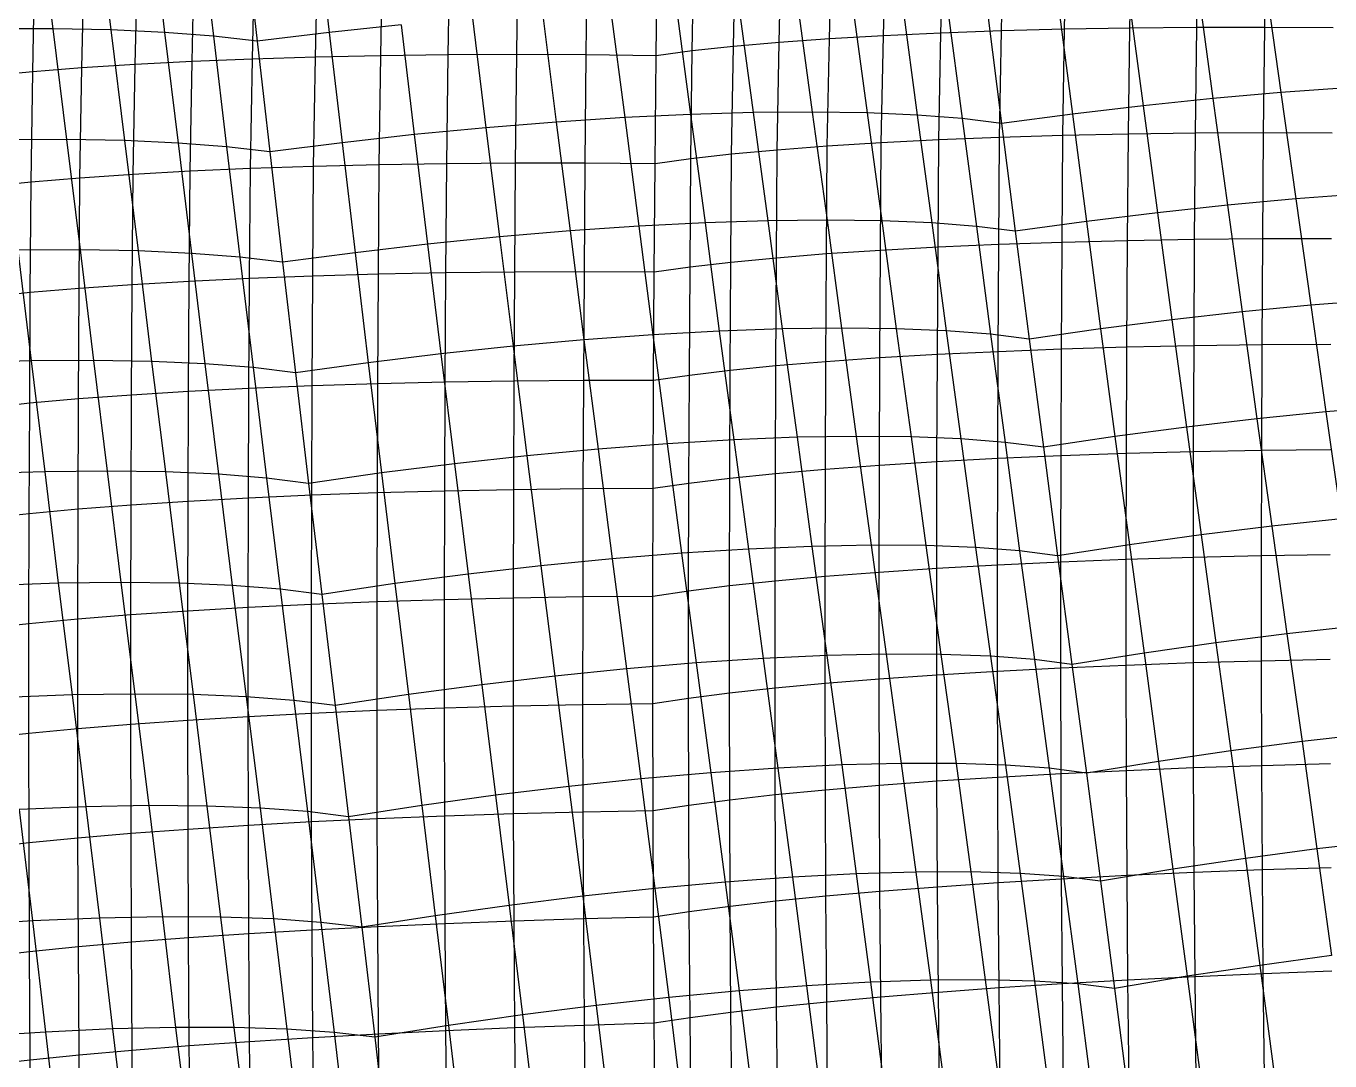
# Model space of a CAD drawing. Extents: x -429 to 429, y -1 to 209.
# Drawn here: x 231.38 to 267.84, y 109.96 to 138.89 of the extents above; entities that cross this region are included whole.
import ezdxf

# ---------------------------------------------------------------- set-up
doc = ezdxf.new("R2010")
doc.units = 0

msp = doc.modelspace()

# ---------------------------------------------------------------- linework, layer by layer
at = {"layer": 'default', "color": 5, "linetype": 'CONTINUOUS'}
for p, q in [((231.748, 141.917, 39.388), (232.133, 138.812, 38.827)), ((233.373, 141.881, 40.672), (233.757, 138.779, 40.126)), ((234.879, 141.811, 42.095), (235.258, 138.709, 41.568)), ((239.497, 141.801, 45.317), (239.857, 138.709, 44.809)), ((236.255, 141.707, 43.645), (236.624, 138.605, 43.139)), ((237.489, 141.57, 45.311), (237.842, 138.466, 44.827)), ((237.489, 141.57, 45.311), (237.842, 138.466, 44.827)), ((266.049, 140.005, 57.358), (266.466, 137.026, 56.844)), ((262.217, 139.659, 56.284), (262.615, 136.659, 55.786)), ((264.155, 139.848, 56.732), (264.563, 136.859, 56.223)), ((245.82, 139.257, 45.875), (246.207, 136.205, 45.33)), ((247.723, 139.373, 46.593), (248.12, 136.33, 46.047)), ((249.557, 139.454, 47.485), (249.961, 136.418, 46.941)), ((251.305, 139.5, 48.541), (251.715, 136.469, 48.004)), ((252.953, 139.509, 49.754), (253.365, 136.483, 49.227)), ((254.486, 139.483, 51.112), (254.897, 136.459, 50.598)), ((255.892, 139.42, 52.604), (256.298, 136.398, 52.106)), ((257.157, 139.322, 54.217), (257.554, 136.3, 53.737)), ((260.25, 139.439, 56.018), (260.639, 136.427, 55.537)), ((241.869, 138.923, 44.978), (239.857, 138.709, 44.809)), ((241.869, 138.923, 44.978), (242.238, 135.852, 44.453)), ((243.863, 139.106, 45.335), (244.241, 136.045, 44.797)), ((258.272, 139.19, 55.937), (258.654, 136.166, 55.477)), ((258.272, 139.19, 55.937), (258.654, 136.166, 55.477)), ((232.133, 138.812, 38.827), (230.399, 138.809, 37.681)), ((233.757, 138.779, 40.126), (232.133, 138.812, 38.827)), ((232.133, 138.812, 38.827), (232.514, 135.717, 38.271)), ((235.258, 138.709, 41.568), (233.757, 138.779, 40.126)), ((233.757, 138.779, 40.126), (234.138, 135.686, 39.583)), ((236.624, 138.605, 43.139), (235.258, 138.709, 41.568)), ((235.258, 138.709, 41.568), (235.635, 135.617, 41.042)), ((237.842, 138.466, 44.827), (236.624, 138.605, 43.139)), ((236.624, 138.605, 43.139), (236.992, 135.512, 42.632)), ((239.857, 138.709, 44.809), (237.842, 138.466, 44.827)), ((239.857, 138.709, 44.809), (240.218, 135.626, 44.3)), ((237.842, 138.466, 44.827), (238.197, 135.371, 44.34)), ((237.842, 138.466, 44.827), (238.197, 135.371, 44.34)), ((268.308, 137.158, 57.642), (266.466, 137.026, 56.844)), ((264.563, 136.859, 56.223), (262.615, 136.659, 55.786)), ((266.466, 137.026, 56.844), (264.563, 136.859, 56.223)), ((264.563, 136.859, 56.223), (264.972, 133.879, 55.712)), ((266.466, 137.026, 56.844), (266.885, 134.056, 56.327)), ((249.961, 136.418, 46.941), (248.12, 136.33, 46.047)), ((251.715, 136.469, 48.004), (249.961, 136.418, 46.941)), ((249.961, 136.418, 46.941), (250.366, 133.39, 46.395)), ((253.365, 136.483, 49.227), (251.715, 136.469, 48.004)), ((251.715, 136.469, 48.004), (252.125, 133.447, 47.464)), ((254.897, 136.459, 50.598), (253.365, 136.483, 49.227)), ((253.365, 136.483, 49.227), (253.778, 133.465, 48.697)), ((256.298, 136.398, 52.106), (254.897, 136.459, 50.598)), ((254.897, 136.459, 50.598), (255.309, 133.444, 50.082)), ((257.554, 136.3, 53.737), (256.298, 136.398, 52.106)), ((256.298, 136.398, 52.106), (256.705, 133.384, 51.605)), ((260.639, 136.427, 55.537), (258.654, 136.166, 55.477)), ((262.615, 136.659, 55.786), (260.639, 136.427, 55.537)), ((260.639, 136.427, 55.537), (261.031, 133.424, 55.051)), ((262.615, 136.659, 55.786), (263.015, 133.668, 55.285)), ((244.241, 136.045, 44.797), (242.238, 135.852, 44.453)), ((246.207, 136.205, 45.33), (244.241, 136.045, 44.797)), ((244.241, 136.045, 44.797), (244.621, 132.992, 44.257)), ((248.12, 136.33, 46.047), (246.207, 136.205, 45.33)), ((246.207, 136.205, 45.33), (246.596, 133.162, 44.784)), ((248.12, 136.33, 46.047), (248.517, 133.295, 45.498)), ((258.654, 136.166, 55.477), (257.554, 136.3, 53.737)), ((257.554, 136.3, 53.737), (257.953, 133.286, 53.253)), ((258.654, 136.166, 55.477), (259.04, 133.15, 55.01)), ((258.654, 136.166, 55.477), (259.04, 133.15, 55.01)), ((232.514, 135.717, 38.271), (230.777, 135.711, 37.115)), ((234.138, 135.686, 39.583), (232.514, 135.717, 38.271)), ((232.514, 135.717, 38.271), (232.895, 132.631, 37.712)), ((235.635, 135.617, 41.042), (234.138, 135.686, 39.583)), ((234.138, 135.686, 39.583), (234.52, 132.601, 39.038)), ((236.992, 135.512, 42.632), (235.635, 135.617, 41.042)), ((235.635, 135.617, 41.042), (236.013, 132.533, 40.511)), ((240.218, 135.626, 44.3), (238.197, 135.371, 44.34)), ((242.238, 135.852, 44.453), (240.218, 135.626, 44.3)), ((240.218, 135.626, 44.3), (240.581, 132.551, 43.786)), ((242.238, 135.852, 44.453), (242.61, 132.788, 43.923)), ((238.197, 135.371, 44.34), (236.992, 135.512, 42.632)), ((236.992, 135.512, 42.632), (237.362, 132.427, 42.119)), ((238.197, 135.371, 44.34), (238.554, 132.283, 43.846)), ((238.197, 135.371, 44.34), (238.554, 132.283, 43.846)), ((268.735, 134.197, 57.124), (266.885, 134.056, 56.327)), ((264.972, 133.879, 55.712), (263.015, 133.668, 55.285)), ((266.885, 134.056, 56.327), (264.972, 133.879, 55.712)), ((264.972, 133.879, 55.712), (265.38, 130.897, 55.212)), ((266.885, 134.056, 56.327), (267.299, 131.083, 55.824)), ((252.125, 133.447, 47.464), (250.366, 133.39, 46.395)), ((253.778, 133.465, 48.697), (252.125, 133.447, 47.464)), ((252.125, 133.447, 47.464), (252.526, 130.422, 46.939)), ((255.309, 133.444, 50.082), (253.778, 133.465, 48.697)), ((253.778, 133.465, 48.697), (254.182, 130.445, 48.179)), ((256.705, 133.384, 51.605), (255.309, 133.444, 50.082)), ((255.309, 133.444, 50.082), (255.714, 130.427, 49.572)), ((261.031, 133.424, 55.051), (259.04, 133.15, 55.01)), ((263.015, 133.668, 55.285), (261.031, 133.424, 55.051)), ((261.031, 133.424, 55.051), (261.426, 130.42, 54.564)), ((263.015, 133.668, 55.285), (263.416, 130.675, 54.79)), ((246.596, 133.162, 44.784), (244.621, 132.992, 44.257)), ((248.517, 133.295, 45.498), (246.596, 133.162, 44.784)), ((246.596, 133.162, 44.784), (246.982, 130.116, 44.251)), ((250.366, 133.39, 46.395), (248.517, 133.295, 45.498)), ((248.517, 133.295, 45.498), (248.909, 130.257, 44.965)), ((250.366, 133.39, 46.395), (250.763, 130.359, 45.864)), ((257.953, 133.286, 53.253), (256.705, 133.384, 51.605)), ((256.705, 133.384, 51.605), (257.108, 130.369, 51.106)), ((259.04, 133.15, 55.01), (257.953, 133.286, 53.253)), ((257.953, 133.286, 53.253), (258.35, 130.271, 52.766)), ((259.04, 133.15, 55.01), (259.43, 130.134, 54.535)), ((259.04, 133.15, 55.01), (259.43, 130.134, 54.535)), ((242.61, 132.788, 43.923), (240.581, 132.551, 43.786)), ((244.621, 132.992, 44.257), (242.61, 132.788, 43.923)), ((242.61, 132.788, 43.923), (242.982, 129.724, 43.4)), ((244.621, 132.992, 44.257), (245, 129.938, 43.727)), ((232.895, 132.631, 37.712), (231.155, 132.621, 36.546)), ((231.155, 132.621, 36.546), (231.525, 129.528, 35.992)), ((234.52, 132.601, 39.038), (232.895, 132.631, 37.712)), ((232.895, 132.631, 37.712), (233.269, 129.542, 37.165)), ((236.013, 132.533, 40.511), (234.52, 132.601, 39.038)), ((234.52, 132.601, 39.038), (234.894, 129.515, 38.5)), ((237.362, 132.427, 42.119), (236.013, 132.533, 40.511)), ((236.013, 132.533, 40.511), (236.386, 129.448, 39.984)), ((238.554, 132.283, 43.846), (237.362, 132.427, 42.119)), ((237.362, 132.427, 42.119), (237.731, 129.342, 41.604)), ((240.581, 132.551, 43.786), (238.554, 132.283, 43.846)), ((240.581, 132.551, 43.786), (240.947, 129.476, 43.271)), ((238.554, 132.283, 43.846), (238.916, 129.198, 43.343)), ((238.554, 132.283, 43.846), (238.916, 129.198, 43.343)), ((269.155, 131.233, 56.621), (267.299, 131.083, 55.824)), ((265.38, 130.897, 55.212), (263.416, 130.675, 54.79)), ((267.299, 131.083, 55.824), (265.38, 130.897, 55.212)), ((265.38, 130.897, 55.212), (265.796, 127.908, 54.696)), ((267.299, 131.083, 55.824), (267.722, 128.104, 55.305)), ((263.416, 130.675, 54.79), (261.426, 130.42, 54.564)), ((263.416, 130.675, 54.79), (263.824, 127.676, 54.282)), ((248.909, 130.257, 44.965), (246.982, 130.116, 44.251)), ((250.763, 130.359, 45.864), (248.909, 130.257, 44.965)), ((248.909, 130.257, 44.965), (249.31, 127.213, 44.415)), ((252.526, 130.422, 46.939), (250.763, 130.359, 45.864)), ((250.763, 130.359, 45.864), (251.17, 127.322, 45.316)), ((254.182, 130.445, 48.179), (252.526, 130.422, 46.939)), ((252.526, 130.422, 46.939), (252.938, 127.391, 46.396)), ((255.714, 130.427, 49.572), (254.182, 130.445, 48.179)), ((254.182, 130.445, 48.179), (254.596, 127.418, 47.645)), ((257.108, 130.369, 51.106), (255.714, 130.427, 49.572)), ((255.714, 130.427, 49.572), (256.128, 127.403, 49.049)), ((258.35, 130.271, 52.766), (257.108, 130.369, 51.106)), ((257.108, 130.369, 51.106), (257.519, 127.347, 50.595)), ((259.43, 130.134, 54.535), (258.35, 130.271, 52.766)), ((258.35, 130.271, 52.766), (258.755, 127.25, 52.268)), ((261.426, 130.42, 54.564), (259.43, 130.134, 54.535)), ((261.426, 130.42, 54.564), (261.827, 127.41, 54.066)), ((245, 129.938, 43.727), (242.982, 129.724, 43.4)), ((246.982, 130.116, 44.251), (245, 129.938, 43.727)), ((245, 129.938, 43.727), (245.386, 126.876, 43.181)), ((246.982, 130.116, 44.251), (247.375, 127.064, 43.701)), ((259.43, 130.134, 54.535), (259.825, 127.113, 54.051)), ((259.43, 130.134, 54.535), (259.825, 127.113, 54.051)), ((231.525, 129.528, 35.992), (229.681, 129.474, 34.992)), ((233.269, 129.542, 37.165), (231.525, 129.528, 35.992)), ((231.525, 129.528, 35.992), (231.905, 126.428, 35.42)), ((234.894, 129.515, 38.5), (233.269, 129.542, 37.165)), ((233.269, 129.542, 37.165), (233.652, 126.446, 36.601)), ((236.386, 129.448, 39.984), (234.894, 129.515, 38.5)), ((234.894, 129.515, 38.5), (235.278, 126.422, 37.947)), ((237.731, 129.342, 41.604), (236.386, 129.448, 39.984)), ((236.386, 129.448, 39.984), (236.768, 126.357, 39.444)), ((240.947, 129.476, 43.271), (238.916, 129.198, 43.343)), ((242.982, 129.724, 43.4), (240.947, 129.476, 43.271)), ((240.947, 129.476, 43.271), (241.319, 126.394, 42.745)), ((242.982, 129.724, 43.4), (243.36, 126.652, 42.862)), ((238.916, 129.198, 43.343), (237.731, 129.342, 41.604)), ((237.731, 129.342, 41.604), (238.107, 126.251, 41.077)), ((238.916, 129.198, 43.343), (239.283, 126.105, 42.832)), ((238.916, 129.198, 43.343), (239.283, 126.105, 42.832)), ((267.722, 128.104, 55.305), (265.796, 127.908, 54.696)), ((269.586, 128.262, 56.102), (267.722, 128.104, 55.305)), ((267.722, 128.104, 55.305), (268.147, 125.11, 54.787)), ((263.824, 127.676, 54.282), (261.827, 127.41, 54.066)), ((265.796, 127.908, 54.696), (263.824, 127.676, 54.282)), ((263.824, 127.676, 54.282), (264.235, 124.664, 53.772)), ((265.796, 127.908, 54.696), (266.213, 124.905, 54.18)), ((251.17, 127.322, 45.316), (249.31, 127.213, 44.415)), ((252.938, 127.391, 46.396), (251.17, 127.322, 45.316)), ((251.17, 127.322, 45.316), (251.577, 124.269, 44.77)), ((254.596, 127.418, 47.645), (252.938, 127.391, 46.396)), ((252.938, 127.391, 46.396), (253.349, 124.344, 45.855)), ((256.128, 127.403, 49.049), (254.596, 127.418, 47.645)), ((254.596, 127.418, 47.645), (255.01, 124.376, 47.111)), ((257.519, 127.347, 50.595), (256.128, 127.403, 49.049)), ((256.128, 127.403, 49.049), (256.542, 124.366, 48.524)), ((258.755, 127.25, 52.268), (257.519, 127.347, 50.595)), ((257.519, 127.347, 50.595), (257.931, 124.312, 50.081)), ((259.825, 127.113, 54.051), (258.755, 127.25, 52.268)), ((258.755, 127.25, 52.268), (259.162, 124.217, 51.766)), ((261.827, 127.41, 54.066), (259.825, 127.113, 54.051)), ((261.827, 127.41, 54.066), (262.232, 124.388, 53.565)), ((245.386, 126.876, 43.181), (243.36, 126.652, 42.862)), ((247.375, 127.064, 43.701), (245.386, 126.876, 43.181)), ((245.386, 126.876, 43.181), (245.773, 123.801, 42.636)), ((249.31, 127.213, 44.415), (247.375, 127.064, 43.701)), ((247.375, 127.064, 43.701), (247.77, 123.996, 43.152)), ((249.31, 127.213, 44.415), (249.711, 124.153, 43.866)), ((259.825, 127.113, 54.051), (260.224, 124.081, 53.561)), ((259.825, 127.113, 54.051), (260.224, 124.081, 53.561)), ((243.36, 126.652, 42.862), (241.319, 126.394, 42.745)), ((243.36, 126.652, 42.862), (243.741, 123.568, 42.322)), ((231.905, 126.428, 35.42), (230.056, 126.369, 34.415)), ((233.652, 126.446, 36.601), (231.905, 126.428, 35.42)), ((231.905, 126.428, 35.42), (232.284, 123.313, 34.85)), ((235.278, 126.422, 37.947), (233.652, 126.446, 36.601)), ((233.652, 126.446, 36.601), (234.034, 123.335, 36.038)), ((236.768, 126.357, 39.444), (235.278, 126.422, 37.947)), ((235.278, 126.422, 37.947), (235.661, 123.315, 37.393)), ((238.107, 126.251, 41.077), (236.768, 126.357, 39.444)), ((236.768, 126.357, 39.444), (237.15, 123.252, 38.901)), ((239.283, 126.105, 42.832), (238.107, 126.251, 41.077)), ((238.107, 126.251, 41.077), (238.485, 123.147, 40.546)), ((241.319, 126.394, 42.745), (239.283, 126.105, 42.832)), ((241.319, 126.394, 42.745), (241.694, 123.301, 42.214)), ((239.283, 126.105, 42.832), (239.653, 123.002, 42.313)), ((239.283, 126.105, 42.832), (239.653, 123.002, 42.313)), ((268.147, 125.11, 54.787), (266.213, 124.905, 54.18)), ((266.213, 124.905, 54.18), (264.235, 124.664, 53.772)), ((266.213, 124.905, 54.18), (266.636, 121.894, 53.654)), ((253.349, 124.344, 45.855), (251.577, 124.269, 44.77)), ((255.01, 124.376, 47.111), (253.349, 124.344, 45.855)), ((253.349, 124.344, 45.855), (253.768, 121.289, 45.302)), ((256.542, 124.366, 48.524), (255.01, 124.376, 47.111)), ((255.01, 124.376, 47.111), (255.431, 121.326, 46.566)), ((257.931, 124.312, 50.081), (256.542, 124.366, 48.524)), ((256.542, 124.366, 48.524), (256.963, 121.32, 47.99)), ((259.162, 124.217, 51.766), (257.931, 124.312, 50.081)), ((257.931, 124.312, 50.081), (258.349, 121.27, 49.559)), ((262.232, 124.388, 53.565), (260.224, 124.081, 53.561)), ((264.235, 124.664, 53.772), (262.232, 124.388, 53.565)), ((262.232, 124.388, 53.565), (262.639, 121.358, 53.056)), ((264.235, 124.664, 53.772), (264.649, 121.644, 53.253)), ((247.77, 123.996, 43.152), (245.773, 123.801, 42.636)), ((249.711, 124.153, 43.866), (247.77, 123.996, 43.152)), ((247.77, 123.996, 43.152), (248.17, 120.921, 42.591)), ((251.577, 124.269, 44.77), (249.711, 124.153, 43.866)), ((249.711, 124.153, 43.866), (250.118, 121.085, 43.304)), ((251.577, 124.269, 44.77), (251.991, 121.208, 44.211)), ((260.224, 124.081, 53.561), (259.162, 124.217, 51.766)), ((259.162, 124.217, 51.766), (259.574, 121.177, 51.257)), ((260.224, 124.081, 53.561), (260.625, 121.042, 53.067)), ((260.224, 124.081, 53.561), (260.625, 121.042, 53.067)), ((245.773, 123.801, 42.636), (243.741, 123.568, 42.322)), ((245.773, 123.801, 42.636), (246.166, 120.717, 42.079)), ((232.284, 123.313, 34.85), (230.43, 123.248, 33.84)), ((234.034, 123.335, 36.038), (232.284, 123.313, 34.85)), ((232.284, 123.313, 34.85), (232.671, 120.189, 34.266)), ((235.661, 123.315, 37.393), (234.034, 123.335, 36.038)), ((234.034, 123.335, 36.038), (234.423, 120.216, 35.463)), ((237.15, 123.252, 38.901), (235.661, 123.315, 37.393)), ((235.661, 123.315, 37.393), (236.051, 120.199, 36.828)), ((238.485, 123.147, 40.546), (237.15, 123.252, 38.901)), ((237.15, 123.252, 38.901), (237.537, 120.139, 38.349)), ((241.694, 123.301, 42.214), (239.653, 123.002, 42.313)), ((243.741, 123.568, 42.322), (241.694, 123.301, 42.214)), ((241.694, 123.301, 42.214), (242.072, 120.199, 41.677)), ((243.741, 123.568, 42.322), (244.126, 120.475, 41.773)), ((239.653, 123.002, 42.313), (238.485, 123.147, 40.546)), ((238.485, 123.147, 40.546), (238.867, 120.036, 40.009)), ((239.653, 123.002, 42.313), (240.026, 119.891, 41.791)), ((239.653, 123.002, 42.313), (240.026, 119.891, 41.791)), ((266.636, 121.894, 53.654), (264.649, 121.644, 53.253)), ((268.577, 122.108, 54.256), (266.636, 121.894, 53.654)), ((266.636, 121.894, 53.654), (267.058, 118.885, 53.128)), ((264.649, 121.644, 53.253), (262.639, 121.358, 53.056)), ((264.649, 121.644, 53.253), (265.064, 118.625, 52.734)), ((250.118, 121.085, 43.304), (248.17, 120.921, 42.591)), ((251.991, 121.208, 44.211), (250.118, 121.085, 43.304)), ((250.118, 121.085, 43.304), (250.526, 118.017, 42.743)), ((253.768, 121.289, 45.302), (251.991, 121.208, 44.211)), ((251.991, 121.208, 44.211), (252.404, 118.147, 43.652)), ((255.431, 121.326, 46.566), (253.768, 121.289, 45.302)), ((253.768, 121.289, 45.302), (254.186, 118.234, 44.749)), ((256.963, 121.32, 47.99), (255.431, 121.326, 46.566)), ((255.431, 121.326, 46.566), (255.852, 118.277, 46.021)), ((258.349, 121.27, 49.559), (256.963, 121.32, 47.99)), ((256.963, 121.32, 47.99), (257.384, 118.276, 47.456)), ((259.574, 121.177, 51.257), (258.349, 121.27, 49.559)), ((258.349, 121.27, 49.559), (258.767, 118.23, 49.037)), ((260.625, 121.042, 53.067), (259.574, 121.177, 51.257)), ((259.574, 121.177, 51.257), (259.985, 118.14, 50.749)), ((262.639, 121.358, 53.056), (260.625, 121.042, 53.067)), ((260.625, 121.042, 53.067), (261.027, 118.007, 52.574)), ((260.625, 121.042, 53.067), (261.027, 118.007, 52.574)), ((262.639, 121.358, 53.056), (263.046, 118.332, 52.548)), ((246.166, 120.717, 42.079), (244.126, 120.475, 41.773)), ((248.17, 120.921, 42.591), (246.166, 120.717, 42.079)), ((246.166, 120.717, 42.079), (246.558, 117.634, 41.523)), ((248.17, 120.921, 42.591), (248.57, 117.846, 42.031)), ((244.126, 120.475, 41.773), (242.072, 120.199, 41.677)), ((244.126, 120.475, 41.773), (244.511, 117.385, 41.225)), ((232.671, 120.189, 34.266), (230.811, 120.119, 33.251)), ((234.423, 120.216, 35.463), (232.671, 120.189, 34.266)), ((232.671, 120.189, 34.266), (233.057, 117.066, 33.683)), ((236.051, 120.199, 36.828), (234.423, 120.216, 35.463)), ((234.423, 120.216, 35.463), (234.813, 117.098, 34.888)), ((237.537, 120.139, 38.349), (236.051, 120.199, 36.828)), ((236.051, 120.199, 36.828), (236.441, 117.085, 36.264)), ((238.867, 120.036, 40.009), (237.537, 120.139, 38.349)), ((237.537, 120.139, 38.349), (237.925, 117.028, 37.798)), ((240.026, 119.891, 41.791), (238.867, 120.036, 40.009)), ((238.867, 120.036, 40.009), (239.249, 116.928, 39.472)), ((242.072, 120.199, 41.677), (240.026, 119.891, 41.791)), ((242.072, 120.199, 41.677), (242.45, 117.101, 41.14)), ((240.026, 119.891, 41.791), (240.398, 116.784, 41.269)), ((240.026, 119.891, 41.791), (240.398, 116.784, 41.269)), ((267.058, 118.885, 53.128), (265.064, 118.625, 52.734)), ((269.007, 119.107, 53.727), (267.058, 118.885, 53.128)), ((267.058, 118.885, 53.128), (267.474, 115.886, 52.615)), ((265.064, 118.625, 52.734), (263.046, 118.332, 52.548)), ((265.064, 118.625, 52.734), (265.473, 115.62, 52.226)), ((252.404, 118.147, 43.652), (250.526, 118.017, 42.743)), ((254.186, 118.234, 44.749), (252.404, 118.147, 43.652)), ((252.404, 118.147, 43.652), (252.81, 115.096, 43.108)), ((255.852, 118.277, 46.021), (254.186, 118.234, 44.749)), ((254.186, 118.234, 44.749), (254.596, 115.189, 44.21)), ((257.384, 118.276, 47.456), (255.852, 118.277, 46.021)), ((255.852, 118.277, 46.021), (256.264, 115.238, 45.489)), ((258.767, 118.23, 49.037), (257.384, 118.276, 47.456)), ((257.384, 118.276, 47.456), (257.797, 115.242, 46.933)), ((259.985, 118.14, 50.749), (258.767, 118.23, 49.037)), ((258.767, 118.23, 49.037), (259.177, 115.202, 48.525)), ((261.027, 118.007, 52.574), (259.985, 118.14, 50.749)), ((259.985, 118.14, 50.749), (260.391, 115.116, 50.249)), ((263.046, 118.332, 52.548), (261.027, 118.007, 52.574)), ((263.046, 118.332, 52.548), (263.449, 115.319, 52.049)), ((248.57, 117.846, 42.031), (246.558, 117.634, 41.523)), ((250.526, 118.017, 42.743), (248.57, 117.846, 42.031)), ((248.57, 117.846, 42.031), (248.964, 114.781, 41.484)), ((250.526, 118.017, 42.743), (250.926, 114.96, 42.196)), ((261.027, 118.007, 52.574), (261.424, 114.987, 52.085)), ((261.027, 118.007, 52.574), (261.424, 114.987, 52.085)), ((244.511, 117.385, 41.225), (242.45, 117.101, 41.14)), ((246.558, 117.634, 41.523), (244.511, 117.385, 41.225)), ((244.511, 117.385, 41.225), (244.891, 114.307, 40.687)), ((246.558, 117.634, 41.523), (246.945, 114.563, 40.979)), ((233.057, 117.066, 33.683), (231.192, 116.99, 32.662)), ((234.813, 117.098, 34.888), (233.057, 117.066, 33.683)), ((233.057, 117.066, 33.683), (233.435, 113.953, 33.115)), ((236.441, 117.085, 36.264), (234.813, 117.098, 34.888)), ((234.813, 117.098, 34.888), (235.194, 113.99, 34.327)), ((237.925, 117.028, 37.798), (236.441, 117.085, 36.264)), ((236.441, 117.085, 36.264), (236.823, 113.982, 35.712)), ((239.249, 116.928, 39.472), (237.925, 117.028, 37.798)), ((237.925, 117.028, 37.798), (238.306, 113.93, 37.257)), ((242.45, 117.101, 41.14), (240.398, 116.784, 41.269)), ((242.45, 117.101, 41.14), (242.824, 114.016, 40.611)), ((231.192, 116.99, 32.662), (231.566, 113.871, 32.089)), ((240.398, 116.784, 41.269), (239.249, 116.928, 39.472)), ((239.249, 116.928, 39.472), (239.625, 113.833, 38.942)), ((240.398, 116.784, 41.269), (240.767, 113.694, 40.752)), ((240.398, 116.784, 41.269), (240.767, 113.694, 40.752)), ((269.43, 116.116, 53.211), (267.474, 115.886, 52.615)), ((265.473, 115.62, 52.226), (263.449, 115.319, 52.049)), ((267.474, 115.886, 52.615), (265.473, 115.62, 52.226)), ((265.473, 115.62, 52.226), (265.876, 112.631, 51.731)), ((267.474, 115.886, 52.615), (267.883, 112.903, 52.116)), ((256.264, 115.238, 45.489), (254.596, 115.189, 44.21)), ((257.797, 115.242, 46.933), (256.264, 115.238, 45.489)), ((256.264, 115.238, 45.489), (256.667, 112.214, 44.973)), ((259.177, 115.202, 48.525), (257.797, 115.242, 46.933)), ((257.797, 115.242, 46.933), (258.2, 112.225, 46.424)), ((260.391, 115.116, 50.249), (259.177, 115.202, 48.525)), ((259.177, 115.202, 48.525), (259.579, 112.19, 48.026)), ((263.449, 115.319, 52.049), (261.424, 114.987, 52.085)), ((263.449, 115.319, 52.049), (263.846, 112.324, 51.56)), ((250.926, 114.96, 42.196), (248.964, 114.781, 41.484)), ((252.81, 115.096, 43.108), (250.926, 114.96, 42.196)), ((250.926, 114.96, 42.196), (251.317, 111.917, 41.667)), ((254.596, 115.189, 44.21), (252.81, 115.096, 43.108)), ((252.81, 115.096, 43.108), (253.207, 112.059, 42.581)), ((254.596, 115.189, 44.21), (254.996, 112.159, 43.687)), ((261.424, 114.987, 52.085), (260.391, 115.116, 50.249)), ((260.391, 115.116, 50.249), (260.789, 112.111, 49.759)), ((261.424, 114.987, 52.085), (261.816, 111.988, 51.606)), ((261.424, 114.987, 52.085), (261.816, 111.988, 51.606)), ((246.945, 114.563, 40.979), (244.891, 114.307, 40.687)), ((248.964, 114.781, 41.484), (246.945, 114.563, 40.979)), ((246.945, 114.563, 40.979), (247.325, 111.508, 40.451)), ((248.964, 114.781, 41.484), (249.35, 111.732, 40.954)), ((244.891, 114.307, 40.687), (242.824, 114.016, 40.611)), ((244.891, 114.307, 40.687), (245.265, 111.246, 40.164)), ((231.566, 113.871, 32.089), (229.606, 113.746, 31.261)), ((233.435, 113.953, 33.115), (231.566, 113.871, 32.089)), ((231.566, 113.871, 32.089), (231.931, 110.767, 31.533)), ((235.194, 113.99, 34.327), (233.435, 113.953, 33.115)), ((233.435, 113.953, 33.115), (233.804, 110.854, 32.563)), ((236.823, 113.982, 35.712), (235.194, 113.99, 34.327)), ((235.194, 113.99, 34.327), (235.566, 110.897, 33.782)), ((238.306, 113.93, 37.257), (236.823, 113.982, 35.712)), ((236.823, 113.982, 35.712), (237.196, 110.896, 35.175)), ((239.625, 113.833, 38.942), (238.306, 113.93, 37.257)), ((238.306, 113.93, 37.257), (238.678, 110.849, 36.728)), ((240.767, 113.694, 40.752), (239.625, 113.833, 38.942)), ((239.625, 113.833, 38.942), (239.994, 110.758, 38.424)), ((242.824, 114.016, 40.611), (240.767, 113.694, 40.752)), ((242.824, 114.016, 40.611), (243.192, 110.951, 40.095)), ((240.767, 113.694, 40.752), (241.13, 110.624, 40.245)), ((240.767, 113.694, 40.752), (241.13, 110.624, 40.245)), ((267.883, 112.903, 52.116), (265.876, 112.631, 51.731)), ((263.846, 112.324, 51.56), (261.816, 111.988, 51.606)), ((265.876, 112.631, 51.731), (263.846, 112.324, 51.56)), ((263.846, 112.324, 51.56), (264.236, 109.35, 51.084)), ((265.876, 112.631, 51.731), (266.271, 109.661, 51.249)), ((251.317, 111.917, 41.667), (249.35, 111.732, 40.954)), ((253.207, 112.059, 42.581), (251.317, 111.917, 41.667)), ((251.317, 111.917, 41.667), (251.702, 108.89, 41.15)), ((254.996, 112.159, 43.687), (253.207, 112.059, 42.581)), ((253.207, 112.059, 42.581), (253.595, 109.039, 42.067)), ((256.667, 112.214, 44.973), (254.996, 112.159, 43.687)), ((254.996, 112.159, 43.687), (255.389, 109.146, 43.177)), ((258.2, 112.225, 46.424), (256.667, 112.214, 44.973)), ((256.667, 112.214, 44.973), (257.061, 109.208, 44.469)), ((259.579, 112.19, 48.026), (258.2, 112.225, 46.424)), ((258.2, 112.225, 46.424), (258.595, 109.225, 45.928)), ((260.789, 112.111, 49.759), (259.579, 112.19, 48.026)), ((259.579, 112.19, 48.026), (259.973, 109.198, 47.538)), ((261.816, 111.988, 51.606), (260.789, 112.111, 49.759)), ((260.789, 112.111, 49.759), (261.179, 109.126, 49.281)), ((261.816, 111.988, 51.606), (262.2, 109.01, 51.138)), ((261.816, 111.988, 51.606), (262.2, 109.01, 51.138)), ((249.35, 111.732, 40.954), (247.325, 111.508, 40.451)), ((249.35, 111.732, 40.954), (249.728, 108.7, 40.438)), ((245.265, 111.246, 40.164), (243.192, 110.951, 40.095)), ((247.325, 111.508, 40.451), (245.265, 111.246, 40.164)), ((245.265, 111.246, 40.164), (245.632, 108.205, 39.654)), ((247.325, 111.508, 40.451), (247.697, 108.471, 39.937)), ((233.804, 110.854, 32.563), (231.931, 110.767, 31.533)), ((235.566, 110.897, 33.782), (233.804, 110.854, 32.563)), ((233.804, 110.854, 32.563), (234.166, 107.773, 32.026)), ((237.196, 110.896, 35.175), (235.566, 110.897, 33.782)), ((235.566, 110.897, 33.782), (235.93, 107.823, 33.25)), ((238.678, 110.849, 36.728), (237.196, 110.896, 35.175)), ((237.196, 110.896, 35.175), (237.562, 107.827, 34.651)), ((239.994, 110.758, 38.424), (238.678, 110.849, 36.728)), ((238.678, 110.849, 36.728), (239.043, 107.787, 36.213)), ((243.192, 110.951, 40.095), (241.13, 110.624, 40.245)), ((243.192, 110.951, 40.095), (243.554, 107.906, 39.591)), ((231.931, 110.767, 31.533), (229.966, 110.636, 30.703)), ((231.931, 110.767, 31.533), (232.288, 107.68, 30.992)), ((241.13, 110.624, 40.245), (239.994, 110.758, 38.424)), ((239.994, 110.758, 38.424), (240.356, 107.703, 37.919)), ((241.13, 110.624, 40.245), (241.487, 107.576, 39.75)), ((241.13, 110.624, 40.245), (241.487, 107.576, 39.75))]:
    msp.add_line(p, q, dxfattribs=at)
at = {"layer": 'default', "color": 3, "linetype": 'CONTINUOUS'}
for p, q in [((253.844, 138.529, 78.436), (253.916, 141.521, 78.107)), ((255.354, 138.617, 79.604), (255.426, 141.603, 79.268)), ((256.962, 138.692, 80.636), (257.032, 141.671, 80.298)), ((258.655, 138.753, 81.526), (258.72, 141.726, 81.188)), ((260.42, 138.8, 82.265), (260.48, 141.765, 81.932)), ((262.245, 138.832, 82.849), (262.297, 141.79, 82.525)), ((264.114, 138.849, 83.273), (264.159, 141.8, 82.963)), ((266.014, 138.851, 83.534), (266.053, 141.794, 83.241)), ((241.304, 138.056, 71.589), (241.36, 141.095, 71.243)), ((243.185, 138.08, 72.093), (243.235, 141.112, 71.756)), ((245.104, 138.088, 72.431), (245.147, 141.113, 72.109)), ((247.046, 138.081, 72.603), (247.083, 141.099, 72.299)), ((250.009, 138.192, 74.216), (250.058, 141.199, 73.92)), ((251.161, 138.315, 75.732), (251.222, 141.318, 75.423)), ((252.442, 138.428, 77.142), (252.511, 141.426, 76.822)), ((232.946, 137.717, 66.774), (233.011, 140.785, 66.441)), ((234.434, 137.813, 68.021), (234.503, 140.876, 67.678)), ((236.026, 137.896, 69.133), (236.095, 140.953, 68.784)), ((237.711, 137.964, 70.103), (237.777, 141.015, 69.752)), ((239.475, 138.018, 70.924), (239.537, 141.063, 70.573)), ((248.996, 138.058, 72.606), (249.029, 141.069, 72.324)), ((248.996, 138.058, 72.606), (249.029, 141.069, 72.324)), ((231.573, 137.609, 65.404), (231.632, 140.681, 65.083)), ((253.844, 138.529, 78.436), (252.442, 138.428, 77.142)), ((253.783, 135.528, 78.748), (253.844, 138.529, 78.436)), ((255.354, 138.617, 79.604), (253.844, 138.529, 78.436)), ((255.293, 135.622, 79.921), (255.354, 138.617, 79.604)), ((256.962, 138.692, 80.636), (255.354, 138.617, 79.604)), ((256.903, 135.704, 80.956), (256.962, 138.692, 80.636)), ((258.655, 138.753, 81.526), (256.962, 138.692, 80.636)), ((258.6, 135.772, 81.844), (258.655, 138.753, 81.526)), ((260.42, 138.8, 82.265), (258.655, 138.753, 81.526)), ((260.371, 135.825, 82.58), (260.42, 138.8, 82.265)), ((262.245, 138.832, 82.849), (260.42, 138.8, 82.265)), ((262.201, 135.865, 83.156), (262.245, 138.832, 82.849)), ((264.114, 138.849, 83.273), (262.245, 138.832, 82.849)), ((264.077, 135.889, 83.568), (264.114, 138.849, 83.273)), ((266.014, 138.851, 83.534), (264.114, 138.849, 83.273)), ((265.982, 135.899, 83.814), (266.014, 138.851, 83.534)), ((267.93, 138.838, 83.629), (266.014, 138.851, 83.534)), ((250.009, 138.192, 74.216), (248.996, 138.058, 72.606)), ((249.968, 135.175, 74.499), (250.009, 138.192, 74.216)), ((251.161, 138.315, 75.732), (250.009, 138.192, 74.216)), ((251.11, 135.303, 76.026), (251.161, 138.315, 75.732)), ((252.442, 138.428, 77.142), (251.161, 138.315, 75.732)), ((252.385, 135.421, 77.446), (252.442, 138.428, 77.142)), ((234.434, 137.813, 68.021), (232.946, 137.717, 66.774)), ((234.376, 134.741, 68.345), (234.434, 137.813, 68.021)), ((236.026, 137.896, 69.133), (234.434, 137.813, 68.021)), ((235.968, 134.829, 69.463), (236.026, 137.896, 69.133)), ((237.711, 137.964, 70.103), (236.026, 137.896, 69.133)), ((237.655, 134.903, 70.435), (237.711, 137.964, 70.103)), ((239.475, 138.018, 70.924), (237.711, 137.964, 70.103)), ((239.422, 134.963, 71.255), (239.475, 138.018, 70.924)), ((241.304, 138.056, 71.589), (239.475, 138.018, 70.924)), ((241.257, 135.009, 71.916), (241.304, 138.056, 71.589)), ((243.185, 138.08, 72.093), (241.304, 138.056, 71.589)), ((243.144, 135.039, 72.411), (243.185, 138.08, 72.093)), ((245.104, 138.088, 72.431), (243.185, 138.08, 72.093)), ((245.069, 135.054, 72.738), (245.104, 138.088, 72.431)), ((247.046, 138.081, 72.603), (245.104, 138.088, 72.431)), ((247.015, 135.053, 72.894), (247.046, 138.081, 72.603)), ((248.996, 138.058, 72.606), (247.046, 138.081, 72.603)), ((248.968, 135.037, 72.877), (248.996, 138.058, 72.606)), ((248.968, 135.037, 72.877), (248.996, 138.058, 72.606)), ((231.573, 137.609, 65.404), (230.327, 137.488, 63.919)), ((231.524, 134.527, 65.71), (231.573, 137.609, 65.404)), ((232.946, 137.717, 66.774), (231.573, 137.609, 65.404)), ((232.89, 134.64, 67.09), (232.946, 137.717, 66.774)), ((255.293, 135.622, 79.921), (253.783, 135.528, 78.748)), ((255.271, 132.616, 80.18), (255.293, 135.622, 79.921)), ((256.903, 135.704, 80.956), (255.293, 135.622, 79.921)), ((256.881, 132.704, 81.214), (256.903, 135.704, 80.956)), ((258.6, 135.772, 81.844), (256.903, 135.704, 80.956)), ((258.578, 132.779, 82.102), (258.6, 135.772, 81.844)), ((260.371, 135.825, 82.58), (258.6, 135.772, 81.844)), ((260.349, 132.84, 82.837), (260.371, 135.825, 82.58)), ((262.201, 135.865, 83.156), (260.371, 135.825, 82.58)), ((262.179, 132.887, 83.412), (262.201, 135.865, 83.156)), ((264.077, 135.889, 83.568), (262.201, 135.865, 83.156)), ((264.054, 132.92, 83.823), (264.077, 135.889, 83.568)), ((265.982, 135.899, 83.814), (264.077, 135.889, 83.568)), ((265.96, 132.938, 84.068), (265.982, 135.899, 83.814)), ((267.903, 135.893, 83.89), (265.982, 135.899, 83.814)), ((251.11, 135.303, 76.026), (249.968, 135.175, 74.499)), ((251.087, 132.282, 76.288), (251.11, 135.303, 76.026)), ((252.385, 135.421, 77.446), (251.11, 135.303, 76.026)), ((252.362, 132.404, 77.707), (252.385, 135.421, 77.446)), ((253.783, 135.528, 78.748), (252.385, 135.421, 77.446)), ((253.761, 132.516, 79.008), (253.783, 135.528, 78.748)), ((237.655, 134.903, 70.435), (235.968, 134.829, 69.463)), ((237.633, 131.831, 70.704), (237.655, 134.903, 70.435)), ((239.422, 134.963, 71.255), (237.655, 134.903, 70.435)), ((239.4, 131.898, 71.523), (239.422, 134.963, 71.255)), ((241.257, 135.009, 71.916), (239.422, 134.963, 71.255)), ((241.235, 131.95, 72.182), (241.257, 135.009, 71.916)), ((243.144, 135.039, 72.411), (241.257, 135.009, 71.916)), ((243.122, 131.987, 72.677), (243.144, 135.039, 72.411)), ((245.069, 135.054, 72.738), (243.144, 135.039, 72.411)), ((245.046, 132.01, 73.003), (245.069, 135.054, 72.738)), ((247.015, 135.053, 72.894), (245.069, 135.054, 72.738)), ((246.993, 132.017, 73.158), (247.015, 135.053, 72.894)), ((248.968, 135.037, 72.877), (247.015, 135.053, 72.894)), ((248.946, 132.01, 73.14), (248.968, 135.037, 72.877)), ((248.946, 132.01, 73.14), (248.968, 135.037, 72.877)), ((249.968, 135.175, 74.499), (248.968, 135.037, 72.877)), ((249.946, 132.15, 74.761), (249.968, 135.175, 74.499)), ((231.524, 134.527, 65.71), (230.287, 134.403, 64.213)), ((231.502, 131.436, 65.981), (231.524, 134.527, 65.71)), ((232.89, 134.64, 67.09), (231.524, 134.527, 65.71)), ((232.868, 131.553, 67.361), (232.89, 134.64, 67.09)), ((234.376, 134.741, 68.345), (232.89, 134.64, 67.09)), ((234.354, 131.658, 68.615), (234.376, 134.741, 68.345)), ((235.968, 134.829, 69.463), (234.376, 134.741, 68.345)), ((235.946, 131.751, 69.732), (235.968, 134.829, 69.463)), ((256.881, 132.704, 81.214), (255.271, 132.616, 80.18)), ((256.863, 129.704, 81.466), (256.881, 132.704, 81.214)), ((258.578, 132.779, 82.102), (256.881, 132.704, 81.214)), ((258.56, 129.785, 82.352), (258.578, 132.779, 82.102)), ((260.349, 132.84, 82.837), (258.578, 132.779, 82.102)), ((260.331, 129.854, 83.086), (260.349, 132.84, 82.837)), ((262.179, 132.887, 83.412), (260.349, 132.84, 82.837)), ((262.162, 129.909, 83.66), (262.179, 132.887, 83.412)), ((264.054, 132.92, 83.823), (262.179, 132.887, 83.412)), ((264.037, 129.95, 84.071), (264.054, 132.92, 83.823)), ((265.96, 132.938, 84.068), (264.054, 132.92, 83.823)), ((265.943, 129.976, 84.314), (265.96, 132.938, 84.068)), ((267.881, 132.941, 84.143), (265.96, 132.938, 84.068)), ((252.362, 132.404, 77.707), (251.087, 132.282, 76.288)), ((252.345, 129.387, 77.961), (252.362, 132.404, 77.707)), ((253.761, 132.516, 79.008), (252.362, 132.404, 77.707)), ((253.743, 129.503, 79.261), (253.761, 132.516, 79.008)), ((255.271, 132.616, 80.18), (253.761, 132.516, 79.008)), ((255.253, 129.609, 80.432), (255.271, 132.616, 80.18)), ((243.122, 131.987, 72.677), (241.235, 131.95, 72.182)), ((243.104, 128.934, 72.935), (243.122, 131.987, 72.677)), ((245.046, 132.01, 73.003), (243.122, 131.987, 72.677)), ((245.029, 128.964, 73.26), (245.046, 132.01, 73.003)), ((246.993, 132.017, 73.158), (245.046, 132.01, 73.003)), ((246.975, 128.98, 73.414), (246.993, 132.017, 73.158)), ((248.946, 132.01, 73.14), (246.993, 132.017, 73.158)), ((248.928, 128.98, 73.395), (248.946, 132.01, 73.14)), ((248.928, 128.98, 73.395), (248.946, 132.01, 73.14)), ((249.946, 132.15, 74.761), (248.946, 132.01, 73.14)), ((249.928, 129.124, 75.016), (249.946, 132.15, 74.761)), ((251.087, 132.282, 76.288), (249.946, 132.15, 74.761)), ((251.07, 129.26, 76.542), (251.087, 132.282, 76.288)), ((234.354, 131.658, 68.615), (232.868, 131.553, 67.361)), ((234.336, 128.574, 68.877), (234.354, 131.658, 68.615)), ((235.946, 131.751, 69.732), (234.354, 131.658, 68.615)), ((235.929, 128.672, 69.993), (235.946, 131.751, 69.732)), ((237.633, 131.831, 70.704), (235.946, 131.751, 69.732)), ((237.615, 128.758, 70.964), (237.633, 131.831, 70.704)), ((239.4, 131.898, 71.523), (237.633, 131.831, 70.704)), ((239.383, 128.831, 71.782), (239.4, 131.898, 71.523)), ((241.235, 131.95, 72.182), (239.4, 131.898, 71.523)), ((241.217, 128.89, 72.441), (241.235, 131.95, 72.182)), ((231.502, 131.436, 65.981), (230.265, 131.308, 64.485)), ((231.485, 128.343, 66.244), (231.502, 131.436, 65.981)), ((232.868, 131.553, 67.361), (231.502, 131.436, 65.981)), ((232.851, 128.464, 67.624), (232.868, 131.553, 67.361)), ((258.56, 129.785, 82.352), (256.863, 129.704, 81.466)), ((258.548, 126.797, 82.594), (258.56, 129.785, 82.352)), ((260.331, 129.854, 83.086), (258.56, 129.785, 82.352)), ((260.319, 126.873, 83.327), (260.331, 129.854, 83.086)), ((262.162, 129.909, 83.66), (260.331, 129.854, 83.086)), ((262.149, 126.936, 83.9), (262.162, 129.909, 83.66)), ((264.037, 129.95, 84.071), (262.162, 129.909, 83.66)), ((264.025, 126.985, 84.31), (264.037, 129.95, 84.071)), ((265.943, 129.976, 84.314), (264.037, 129.95, 84.071)), ((265.931, 127.02, 84.553), (265.943, 129.976, 84.314)), ((267.864, 129.988, 84.389), (265.943, 129.976, 84.314)), ((253.743, 129.503, 79.261), (252.345, 129.387, 77.961)), ((253.73, 126.496, 79.505), (253.743, 129.503, 79.261)), ((255.253, 129.609, 80.432), (253.743, 129.503, 79.261)), ((255.241, 126.608, 80.676), (255.253, 129.609, 80.432)), ((256.863, 129.704, 81.466), (255.253, 129.609, 80.432)), ((256.851, 126.709, 81.708), (256.863, 129.704, 81.466)), ((249.928, 129.124, 75.016), (248.928, 128.98, 73.395)), ((249.915, 126.104, 75.262), (249.928, 129.124, 75.016)), ((251.07, 129.26, 76.542), (249.928, 129.124, 75.016)), ((251.057, 126.244, 76.787), (251.07, 129.26, 76.542)), ((252.345, 129.387, 77.961), (251.07, 129.26, 76.542)), ((252.332, 126.375, 78.205), (252.345, 129.387, 77.961)), ((237.615, 128.758, 70.964), (235.929, 128.672, 69.993)), ((237.602, 125.691, 71.216), (237.615, 128.758, 70.964)), ((239.383, 128.831, 71.782), (237.615, 128.758, 70.964)), ((239.37, 125.77, 72.033), (239.383, 128.831, 71.782)), ((241.217, 128.89, 72.441), (239.383, 128.831, 71.782)), ((241.205, 125.835, 72.691), (241.217, 128.89, 72.441)), ((243.104, 128.934, 72.935), (241.217, 128.89, 72.441)), ((243.091, 125.887, 73.184), (243.104, 128.934, 72.935)), ((245.029, 128.964, 73.26), (243.104, 128.934, 72.935)), ((245.016, 125.925, 73.508), (245.029, 128.964, 73.26)), ((246.975, 128.98, 73.414), (245.029, 128.964, 73.26)), ((246.962, 125.949, 73.661), (246.975, 128.98, 73.414)), ((248.928, 128.98, 73.395), (246.975, 128.98, 73.414)), ((248.915, 125.958, 73.641), (248.928, 128.98, 73.395)), ((248.915, 125.958, 73.641), (248.928, 128.98, 73.395)), ((231.485, 128.343, 66.244), (230.248, 128.212, 64.749)), ((231.472, 125.257, 66.498), (231.485, 128.343, 66.244)), ((232.851, 128.464, 67.624), (231.485, 128.343, 66.244)), ((232.838, 125.381, 67.877), (232.851, 128.464, 67.624)), ((234.336, 128.574, 68.877), (232.851, 128.464, 67.624)), ((234.324, 125.496, 69.129), (234.336, 128.574, 68.877)), ((235.929, 128.672, 69.993), (234.336, 128.574, 68.877)), ((235.916, 125.599, 70.245), (235.929, 128.672, 69.993)), ((260.319, 126.873, 83.327), (258.548, 126.797, 82.594)), ((260.312, 123.901, 83.557), (260.319, 126.873, 83.327)), ((262.149, 126.936, 83.9), (260.319, 126.873, 83.327)), ((262.143, 123.972, 84.13), (262.149, 126.936, 83.9)), ((264.025, 126.985, 84.31), (262.149, 126.936, 83.9)), ((264.019, 124.03, 84.539), (264.025, 126.985, 84.31)), ((265.931, 127.02, 84.553), (264.025, 126.985, 84.31)), ((265.925, 124.074, 84.78), (265.931, 127.02, 84.553)), ((267.851, 127.041, 84.626), (265.931, 127.02, 84.553)), ((253.73, 126.496, 79.505), (252.332, 126.375, 78.205)), ((253.724, 123.498, 79.738), (253.73, 126.496, 79.505)), ((255.241, 126.608, 80.676), (253.73, 126.496, 79.505)), ((255.234, 123.615, 80.908), (255.241, 126.608, 80.676)), ((256.851, 126.709, 81.708), (255.241, 126.608, 80.676)), ((256.844, 123.722, 81.94), (256.851, 126.709, 81.708)), ((258.548, 126.797, 82.594), (256.851, 126.709, 81.708)), ((258.541, 123.818, 82.826), (258.548, 126.797, 82.594)), ((251.057, 126.244, 76.787), (249.915, 126.104, 75.262)), ((251.05, 123.237, 77.022), (251.057, 126.244, 76.787)), ((252.332, 126.375, 78.205), (251.057, 126.244, 76.787)), ((252.325, 123.372, 78.439), (252.332, 126.375, 78.205)), ((239.37, 125.77, 72.033), (237.602, 125.691, 71.216)), ((239.363, 122.717, 72.272), (239.37, 125.77, 72.033)), ((241.205, 125.835, 72.691), (239.37, 125.77, 72.033)), ((241.197, 122.79, 72.929), (241.205, 125.835, 72.691)), ((243.091, 125.887, 73.184), (241.205, 125.835, 72.691)), ((243.084, 122.85, 73.421), (243.091, 125.887, 73.184)), ((245.016, 125.925, 73.508), (243.091, 125.887, 73.184)), ((245.008, 122.896, 73.745), (245.016, 125.925, 73.508)), ((246.962, 125.949, 73.661), (245.016, 125.925, 73.508)), ((246.955, 122.928, 73.897), (246.962, 125.949, 73.661)), ((248.915, 125.958, 73.641), (246.962, 125.949, 73.661)), ((248.908, 122.946, 73.876), (248.915, 125.958, 73.641)), ((248.908, 122.946, 73.876), (248.915, 125.958, 73.641)), ((249.915, 126.104, 75.262), (248.915, 125.958, 73.641)), ((249.908, 123.094, 75.496), (249.915, 126.104, 75.262)), ((234.324, 125.496, 69.129), (232.838, 125.381, 67.877)), ((234.316, 122.426, 69.371), (234.324, 125.496, 69.129)), ((235.916, 125.599, 70.245), (234.324, 125.496, 69.129)), ((235.908, 122.534, 70.486), (235.916, 125.599, 70.245)), ((237.602, 125.691, 71.216), (235.916, 125.599, 70.245)), ((237.595, 122.632, 71.456), (237.602, 125.691, 71.216)), ((231.472, 125.257, 66.498), (230.235, 125.123, 65.004)), ((231.464, 122.18, 66.741), (231.472, 125.257, 66.498)), ((232.838, 125.381, 67.877), (231.472, 125.257, 66.498)), ((232.831, 122.308, 68.119), (232.838, 125.381, 67.877)), ((262.143, 123.972, 84.13), (260.312, 123.901, 83.557)), ((264.019, 124.03, 84.539), (262.143, 123.972, 84.13)), ((262.143, 121.017, 84.348), (262.143, 123.972, 84.13)), ((265.925, 124.074, 84.78), (264.019, 124.03, 84.539)), ((264.019, 121.084, 84.756), (264.019, 124.03, 84.539)), ((267.845, 124.104, 84.853), (265.925, 124.074, 84.78)), ((265.925, 121.138, 84.997), (265.925, 124.074, 84.78)), ((255.234, 123.615, 80.908), (253.724, 123.498, 79.738)), ((256.844, 123.722, 81.94), (255.234, 123.615, 80.908)), ((255.234, 120.631, 81.129), (255.234, 123.615, 80.908)), ((258.541, 123.818, 82.826), (256.844, 123.722, 81.94)), ((256.844, 120.744, 82.16), (256.844, 123.722, 81.94)), ((260.312, 123.901, 83.557), (258.541, 123.818, 82.826)), ((258.542, 120.847, 83.045), (258.541, 123.818, 82.826)), ((260.313, 120.938, 83.776), (260.312, 123.901, 83.557)), ((251.05, 123.237, 77.022), (249.908, 123.094, 75.496)), ((251.049, 120.239, 77.244), (251.05, 123.237, 77.022)), ((252.325, 123.372, 78.439), (251.05, 123.237, 77.022)), ((253.724, 123.498, 79.738), (252.325, 123.372, 78.439)), ((252.325, 120.378, 78.661), (252.325, 123.372, 78.439)), ((253.723, 120.509, 79.96), (253.724, 123.498, 79.738)), ((243.084, 122.85, 73.421), (241.197, 122.79, 72.929)), ((243.083, 119.821, 73.647), (243.084, 122.85, 73.421)), ((245.008, 122.896, 73.745), (243.084, 122.85, 73.421)), ((245.007, 119.875, 73.969), (245.008, 122.896, 73.745)), ((246.955, 122.928, 73.897), (245.008, 122.896, 73.745)), ((246.954, 119.916, 74.12), (246.955, 122.928, 73.897)), ((248.908, 122.946, 73.876), (246.955, 122.928, 73.897)), ((248.907, 119.944, 74.099), (248.908, 122.946, 73.876)), ((248.907, 119.944, 74.099), (248.908, 122.946, 73.876)), ((249.908, 123.094, 75.496), (248.908, 122.946, 73.876)), ((249.907, 120.094, 75.719), (249.908, 123.094, 75.496)), ((235.908, 122.534, 70.486), (234.316, 122.426, 69.371)), ((235.907, 119.479, 70.714), (235.908, 122.534, 70.486)), ((237.595, 122.632, 71.456), (235.908, 122.534, 70.486)), ((237.594, 119.582, 71.683), (237.595, 122.632, 71.456)), ((239.363, 122.717, 72.272), (237.595, 122.632, 71.456)), ((239.362, 119.673, 72.499), (239.363, 122.717, 72.272)), ((241.197, 122.79, 72.929), (239.363, 122.717, 72.272)), ((241.196, 119.753, 73.156), (241.197, 122.79, 72.929)), ((231.464, 122.18, 66.741), (230.227, 122.044, 65.247)), ((231.463, 119.113, 66.971), (231.464, 122.18, 66.741)), ((232.831, 122.308, 68.119), (231.464, 122.18, 66.741)), ((232.83, 119.244, 68.349), (232.831, 122.308, 68.119)), ((234.316, 122.426, 69.371), (232.831, 122.308, 68.119)), ((234.315, 119.366, 69.6), (234.316, 122.426, 69.371)), ((264.019, 121.084, 84.756), (262.143, 121.017, 84.348)), ((265.925, 121.138, 84.997), (264.019, 121.084, 84.756)), ((264.027, 118.148, 84.961), (264.019, 121.084, 84.756)), ((267.846, 121.178, 85.068), (265.925, 121.138, 84.997)), ((265.933, 118.212, 85.2), (265.925, 121.138, 84.997)), ((256.844, 120.744, 82.16), (255.234, 120.631, 81.129)), ((258.542, 120.847, 83.045), (256.844, 120.744, 82.16)), ((256.851, 117.776, 82.368), (256.844, 120.744, 82.16)), ((260.313, 120.938, 83.776), (258.542, 120.847, 83.045)), ((258.549, 117.886, 83.252), (258.542, 120.847, 83.045)), ((262.143, 121.017, 84.348), (260.313, 120.938, 83.776)), ((260.32, 117.985, 83.982), (260.313, 120.938, 83.776)), ((262.151, 118.073, 84.553), (262.143, 121.017, 84.348)), ((252.325, 120.378, 78.661), (251.049, 120.239, 77.244)), ((253.723, 120.509, 79.96), (252.325, 120.378, 78.661)), ((252.331, 117.394, 78.87), (252.325, 120.378, 78.661)), ((255.234, 120.631, 81.129), (253.723, 120.509, 79.96)), ((253.73, 117.529, 80.168), (253.723, 120.509, 79.96)), ((255.241, 117.657, 81.337), (255.234, 120.631, 81.129)), ((248.907, 119.944, 74.099), (246.954, 119.916, 74.12)), ((249.907, 120.094, 75.719), (248.907, 119.944, 74.099)), ((248.912, 116.953, 74.309), (248.907, 119.944, 74.099)), ((248.912, 116.953, 74.309), (248.907, 119.944, 74.099)), ((251.049, 120.239, 77.244), (249.907, 120.094, 75.719)), ((249.913, 117.104, 75.929), (249.907, 120.094, 75.719)), ((251.055, 117.252, 77.453), (251.049, 120.239, 77.244)), ((237.594, 119.582, 71.683), (235.907, 119.479, 70.714)), ((239.362, 119.673, 72.499), (237.594, 119.582, 71.683)), ((237.599, 116.542, 71.898), (237.594, 119.582, 71.683)), ((241.196, 119.753, 73.156), (239.362, 119.673, 72.499)), ((239.367, 116.64, 72.713), (239.362, 119.673, 72.499)), ((243.083, 119.821, 73.647), (241.196, 119.753, 73.156)), ((241.202, 116.727, 73.369), (241.196, 119.753, 73.156)), ((245.007, 119.875, 73.969), (243.083, 119.821, 73.647)), ((243.089, 116.802, 73.859), (243.083, 119.821, 73.647)), ((246.954, 119.916, 74.12), (245.007, 119.875, 73.969)), ((245.013, 116.865, 74.181), (245.007, 119.875, 73.969)), ((246.959, 116.916, 74.331), (246.954, 119.916, 74.12)), ((232.83, 119.244, 68.349), (231.463, 119.113, 66.971)), ((234.315, 119.366, 69.6), (232.83, 119.244, 68.349)), ((232.835, 116.19, 68.565), (232.83, 119.244, 68.349)), ((235.907, 119.479, 70.714), (234.315, 119.366, 69.6)), ((234.32, 116.316, 69.816), (234.315, 119.366, 69.6)), ((235.913, 116.433, 70.93), (235.907, 119.479, 70.714)), ((231.463, 119.113, 66.971), (230.226, 118.975, 65.477)), ((231.468, 116.056, 67.187), (231.463, 119.113, 66.971)), ((264.027, 118.148, 84.961), (262.151, 118.073, 84.553)), ((265.933, 118.212, 85.2), (264.027, 118.148, 84.961)), ((264.042, 115.225, 85.152), (264.027, 118.148, 84.961)), ((267.854, 118.262, 85.271), (265.933, 118.212, 85.2)), ((265.948, 115.298, 85.391), (265.933, 118.212, 85.2)), ((256.851, 117.776, 82.368), (255.241, 117.657, 81.337)), ((258.549, 117.886, 83.252), (256.851, 117.776, 82.368)), ((256.866, 114.82, 82.562), (256.851, 117.776, 82.368)), ((260.32, 117.985, 83.982), (258.549, 117.886, 83.252)), ((258.564, 114.936, 83.445), (258.549, 117.886, 83.252)), ((262.151, 118.073, 84.553), (260.32, 117.985, 83.982)), ((260.335, 115.043, 84.175), (260.32, 117.985, 83.982)), ((262.166, 115.139, 84.745), (262.151, 118.073, 84.553)), ((252.331, 117.394, 78.87), (251.055, 117.252, 77.453)), ((253.73, 117.529, 80.168), (252.331, 117.394, 78.87)), ((252.345, 114.422, 79.065), (252.331, 117.394, 78.87)), ((255.241, 117.657, 81.337), (253.73, 117.529, 80.168)), ((253.744, 114.561, 80.363), (253.73, 117.529, 80.168)), ((255.255, 114.694, 81.532), (255.241, 117.657, 81.337)), ((249.913, 117.104, 75.929), (248.912, 116.953, 74.309)), ((251.055, 117.252, 77.453), (249.913, 117.104, 75.929)), ((249.926, 114.127, 76.125), (249.913, 117.104, 75.929)), ((251.069, 114.277, 77.649), (251.055, 117.252, 77.453)), ((241.202, 116.727, 73.369), (239.367, 116.64, 72.713)), ((243.089, 116.802, 73.859), (241.202, 116.727, 73.369)), ((241.215, 113.712, 73.568), (241.202, 116.727, 73.369)), ((245.013, 116.865, 74.181), (243.089, 116.802, 73.859)), ((243.102, 113.796, 74.057), (243.089, 116.802, 73.859)), ((246.959, 116.916, 74.331), (245.013, 116.865, 74.181)), ((245.026, 113.868, 74.378), (245.013, 116.865, 74.181)), ((248.912, 116.953, 74.309), (246.959, 116.916, 74.331)), ((246.973, 113.928, 74.528), (246.959, 116.916, 74.331)), ((248.926, 113.975, 74.505), (248.912, 116.953, 74.309)), ((248.926, 113.975, 74.505), (248.912, 116.953, 74.309)), ((234.32, 116.316, 69.816), (232.835, 116.19, 68.565)), ((235.913, 116.433, 70.93), (234.32, 116.316, 69.816)), ((234.333, 113.277, 70.017), (234.32, 116.316, 69.816)), ((237.599, 116.542, 71.898), (235.913, 116.433, 70.93)), ((235.925, 113.399, 71.13), (235.913, 116.433, 70.93)), ((239.367, 116.64, 72.713), (237.599, 116.542, 71.898)), ((237.612, 113.513, 72.098), (237.599, 116.542, 71.898)), ((239.38, 113.618, 72.913), (239.367, 116.64, 72.713)), ((231.468, 116.056, 67.187), (230.231, 115.916, 65.694)), ((232.835, 116.19, 68.565), (231.468, 116.056, 67.187)), ((231.48, 113.012, 67.389), (231.468, 116.056, 67.187)), ((232.847, 113.148, 68.766), (232.835, 116.19, 68.565)), ((264.042, 115.225, 85.152), (262.166, 115.139, 84.745)), ((265.948, 115.298, 85.391), (264.042, 115.225, 85.152)), ((264.066, 112.313, 85.328), (264.042, 115.225, 85.152)), ((267.87, 115.359, 85.461), (265.948, 115.298, 85.391)), ((265.973, 112.397, 85.566), (265.948, 115.298, 85.391)), ((258.564, 114.936, 83.445), (256.866, 114.82, 82.562)), ((260.335, 115.043, 84.175), (258.564, 114.936, 83.445)), ((258.587, 111.998, 83.623), (258.564, 114.936, 83.445)), ((262.166, 115.139, 84.745), (260.335, 115.043, 84.175)), ((260.359, 112.113, 84.353), (260.335, 115.043, 84.175)), ((262.19, 112.219, 84.922), (262.166, 115.139, 84.745)), ((253.744, 114.561, 80.363), (252.345, 114.422, 79.065)), ((255.255, 114.694, 81.532), (253.744, 114.561, 80.363)), ((253.767, 111.606, 80.543), (253.744, 114.561, 80.363)), ((256.866, 114.82, 82.562), (255.255, 114.694, 81.532)), ((255.278, 111.744, 81.711), (255.255, 114.694, 81.532)), ((256.889, 111.875, 82.741), (256.866, 114.82, 82.562)), ((249.926, 114.127, 76.125), (248.926, 113.975, 74.505)), ((251.069, 114.277, 77.649), (249.926, 114.127, 76.125)), ((249.948, 111.164, 76.305), (249.926, 114.127, 76.125)), ((252.345, 114.422, 79.065), (251.069, 114.277, 77.649)), ((251.091, 111.315, 77.829), (251.069, 114.277, 77.649)), ((252.368, 111.463, 79.245), (252.345, 114.422, 79.065)), ((243.102, 113.796, 74.057), (241.215, 113.712, 73.568)), ((245.026, 113.868, 74.378), (243.102, 113.796, 74.057)), ((243.123, 110.802, 74.24), (243.102, 113.796, 74.057)), ((246.973, 113.928, 74.528), (245.026, 113.868, 74.378)), ((245.047, 110.883, 74.56), (245.026, 113.868, 74.378)), ((248.926, 113.975, 74.505), (246.973, 113.928, 74.528)), ((246.994, 110.953, 74.709), (246.973, 113.928, 74.528)), ((248.947, 111.011, 74.685), (248.926, 113.975, 74.505)), ((248.947, 111.011, 74.685), (248.926, 113.975, 74.505)), ((235.925, 113.399, 71.13), (234.333, 113.277, 70.017)), ((237.612, 113.513, 72.098), (235.925, 113.399, 71.13)), ((235.946, 110.378, 71.315), (235.925, 113.399, 71.13)), ((239.38, 113.618, 72.913), (237.612, 113.513, 72.098)), ((237.633, 110.497, 72.282), (237.612, 113.513, 72.098)), ((241.215, 113.712, 73.568), (239.38, 113.618, 72.913)), ((239.401, 110.608, 73.096), (239.38, 113.618, 72.913)), ((241.236, 110.71, 73.751), (241.215, 113.712, 73.568)), ((231.48, 113.012, 67.389), (230.243, 112.87, 65.895)), ((232.847, 113.148, 68.766), (231.48, 113.012, 67.389)), ((231.5, 109.981, 67.574), (231.48, 113.012, 67.389)), ((234.333, 113.277, 70.017), (232.847, 113.148, 68.766)), ((232.867, 110.119, 68.951), (232.847, 113.148, 68.766)), ((234.353, 110.252, 70.201), (234.333, 113.277, 70.017)), ((264.066, 112.313, 85.328), (262.19, 112.219, 84.922)), ((265.973, 112.397, 85.566), (264.066, 112.313, 85.328)), ((264.1, 109.415, 85.488), (264.066, 112.313, 85.328)), ((267.894, 112.469, 85.635), (265.973, 112.397, 85.566)), ((266.006, 109.51, 85.725), (265.973, 112.397, 85.566)), ((258.587, 111.998, 83.623), (256.889, 111.875, 82.741)), ((260.359, 112.113, 84.353), (258.587, 111.998, 83.623)), ((258.62, 109.073, 83.785), (258.587, 111.998, 83.623)), ((262.19, 112.219, 84.922), (260.359, 112.113, 84.353)), ((260.392, 109.196, 84.514), (260.359, 112.113, 84.353)), ((262.223, 109.31, 85.083), (262.19, 112.219, 84.922)), ((253.767, 111.606, 80.543), (252.368, 111.463, 79.245)), ((255.278, 111.744, 81.711), (253.767, 111.606, 80.543)), ((253.799, 108.663, 80.706), (253.767, 111.606, 80.543)), ((256.889, 111.875, 82.741), (255.278, 111.744, 81.711)), ((255.31, 108.806, 81.873), (255.278, 111.744, 81.711)), ((256.921, 108.943, 82.903), (256.889, 111.875, 82.741)), ((251.091, 111.315, 77.829), (249.948, 111.164, 76.305)), ((252.368, 111.463, 79.245), (251.091, 111.315, 77.829)), ((251.123, 108.366, 77.992), (251.091, 111.315, 77.829)), ((252.399, 108.516, 79.408), (252.368, 111.463, 79.245)), ((245.047, 110.883, 74.56), (243.123, 110.802, 74.24)), ((246.994, 110.953, 74.709), (245.047, 110.883, 74.56)), ((245.077, 107.912, 74.725), (245.047, 110.883, 74.56)), ((248.947, 111.011, 74.685), (246.994, 110.953, 74.709)), ((247.024, 107.992, 74.873), (246.994, 110.953, 74.709)), ((249.948, 111.164, 76.305), (248.947, 111.011, 74.685)), ((248.978, 108.061, 74.848), (248.947, 111.011, 74.685)), ((248.978, 108.061, 74.848), (248.947, 111.011, 74.685)), ((249.979, 108.214, 76.468), (249.948, 111.164, 76.305)), ((237.633, 110.497, 72.282), (235.946, 110.378, 71.315)), ((239.401, 110.608, 73.096), (237.633, 110.497, 72.282)), ((237.662, 107.494, 72.449), (237.633, 110.497, 72.282)), ((241.236, 110.71, 73.751), (239.401, 110.608, 73.096)), ((239.43, 107.611, 73.263), (239.401, 110.608, 73.096)), ((243.123, 110.802, 74.24), (241.236, 110.71, 73.751)), ((241.265, 107.721, 73.916), (241.236, 110.71, 73.751)), ((243.153, 107.821, 74.405), (243.123, 110.802, 74.24)), ((232.867, 110.119, 68.951), (231.5, 109.981, 67.574)), ((234.353, 110.252, 70.201), (232.867, 110.119, 68.951)), ((232.895, 107.103, 69.119), (232.867, 110.119, 68.951)), ((235.946, 110.378, 71.315), (234.353, 110.252, 70.201)), ((234.381, 107.239, 70.369), (234.353, 110.252, 70.201)), ((235.975, 107.369, 71.482), (235.946, 110.378, 71.315)), ((231.5, 109.981, 67.574), (230.262, 109.838, 66.081)), ((231.528, 106.963, 67.742), (231.5, 109.981, 67.574))]:
    msp.add_line(p, q, dxfattribs=at)

doc.saveas('drawing.dxf')
